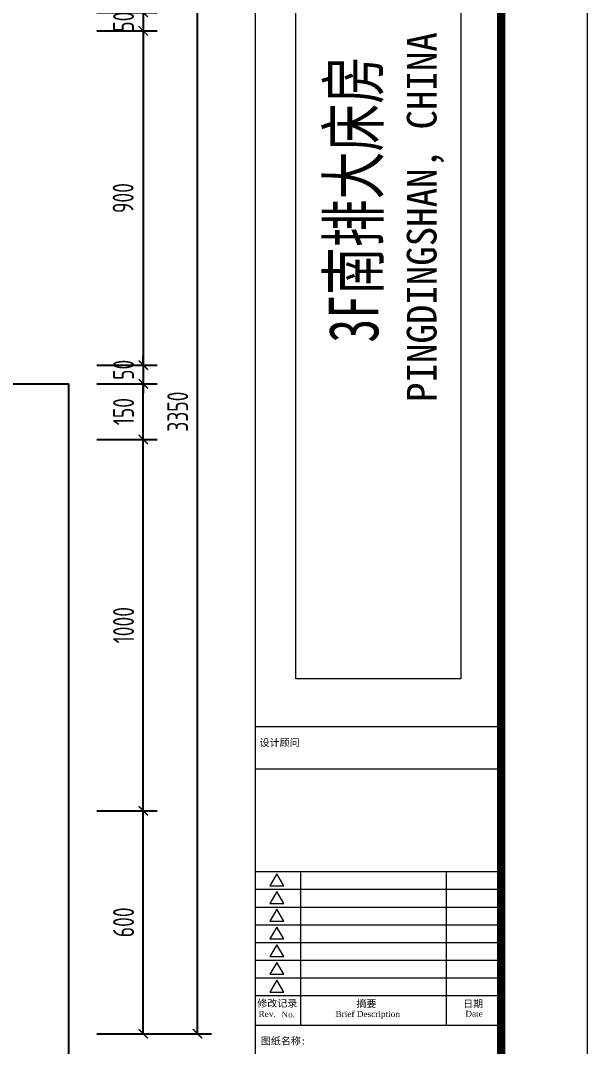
# Model space of a CAD drawing. Header units: millimetres. Extents: x 84706 to 155398, y -6776 to 36429.
# Drawn here: x 92937 to 94463, y 20982 to 23745 of the extents above; entities that cross this region are included whole.
import ezdxf
from ezdxf.enums import TextEntityAlignment as Align

# ---------------------------------------------------------------- set-up
doc = ezdxf.new("R2010")
doc.units = ezdxf.units.MM
doc.layers.get('Defpoints').update_dxf_attribs({"color": 250})
doc.layers.add('Drawing【图框、表格】', color=150, linetype='Continuous', lineweight=0)
doc.layers.add('RC-dimensions', color=44, linetype='Continuous', lineweight=0)
doc.layers.add('WALL【墙体】', color=7, linetype='Continuous')
doc.styles.add('zz', font='times.ttf')
doc.styles.add('宋体', font='', dxfattribs={"width": 0.8})
doc.styles.add('尺寸标注', font='ARCHS.SHX', dxfattribs={"width": 0.8})
doc.styles.add('黑体', font='simhei.ttf', dxfattribs={"width": 0.7})
doc.styles.get('宋体').set_extended_font_data('SimSun')
doc.dimstyles.new('海龙1：25', dxfattribs={"dimscale": 25, "dimtxt": 2.25, "dimasz": 1, "dimexe": 1.5, "dimexo": 1, "dimgap": 1, "dimtad": 1, "dimdec": 0, "dimrnd": 5, "dimdsep": 46, "dimtxsty": '尺寸标注', "dimblk": 'ARCHTICK', "dimblk1": 'ARCHTICK', "dimblk2": 'ARCHTICK', "dimcen": 1, "dimclrd": 44, "dimclre": 44, "dimclrt": 2, "dimadec": 0, "dimazin": 0, "dimtfac": 1, "dimtdec": 0, "dimtix": 1, "dimtmove": 2, "dimatfit": 3, "dimldrblk": 'hl_arrow2', "dimfxl": 0, "dimarcsym": 0})

# ---------------------------------------------------------------- blocks, each defined once
blk = doc.blocks.new('_ArchTick')
at = {"color": 2, "linetype": 'ByBlock', "const_width": 0.15}
blk.add_lwpolyline([(-0.5, -0.5), (0.5, 0.5)], dxfattribs=at)
blk = doc.blocks.new('*D28')
at = {"layer": 'Defpoints', "color": 0, "transparency": 16777216}
for p in [(92967.6, 21616.4), (93267.6, 21616.4), (92967.6, 21016.4)]:
    blk.add_point(p, dxfattribs=at)
at = {"layer": 'RC-dimensions', "color": 44, "lineweight": -2, "transparency": 16777216}
for p, q in [((93142.6, 21616.4), (93305.1, 21616.4)), ((93267.6, 21016.4), (93267.6, 21616.4)), ((93142.6, 21016.4), (93305.1, 21016.4))]:
    blk.add_line(p, q, dxfattribs=at)
at = {"layer": 'RC-dimensions', "color": 44, "lineweight": -2, "transparency": 16777216, "xscale": 25, "yscale": 25, "zscale": 25}
for p, rotation in [((93267.6, 21616.4), 90), ((93267.6, 21016.4), 270)]:
    blk.add_blockref('_ArchTick', p, dxfattribs=dict(at, rotation=rotation))
at = {"layer": 'RC-dimensions', "color": 2, "transparency": 16777216, "insert": (93214.5, 21316.4), "char_height": 56.25, "attachment_point": 5, "rotation": 90, "style": '尺寸标注'}
blk.add_mtext('600', dxfattribs=at)
blk = doc.blocks.new('hl_arrow2')
at = {"color": 2}
blk.add_line((-0.22, 0), (-1, 0), dxfattribs=at)
blk.add_lwpolyline([(-0.22, 0), (-0.86, -0.69), (-0.65, -0.86), (0, 0), (-0.65, 0.86), (-0.86, 0.69)], close=True, dxfattribs=at)
for points in [[(-0.86, 0.69), (-0.65, 0.86), (-0.22, 0), (0, 0)], [(-0.86, -0.69), (-0.65, -0.86), (-0.22, 0), (0, 0)]]:
    blk.add_solid(points, dxfattribs=at)
blk = doc.blocks.new('*D42')
at = {"layer": 'Defpoints', "color": 0, "transparency": 16777216}
for p in [(92967.6, 22766.5), (93267.6, 22766.5), (92967.6, 22616.5)]:
    blk.add_point(p, dxfattribs=at)
at = {"layer": 'RC-dimensions', "color": 44, "lineweight": -2, "transparency": 16777216}
for p, q in [((93142.6, 22766.5), (93305.1, 22766.5)), ((93267.6, 22616.5), (93267.6, 22766.5)), ((93142.6, 22616.5), (93305.1, 22616.5))]:
    blk.add_line(p, q, dxfattribs=at)
at = {"layer": 'RC-dimensions', "color": 44, "lineweight": -2, "transparency": 16777216, "xscale": 25, "yscale": 25, "zscale": 25}
for p, rotation in [((93267.6, 22766.5), 90), ((93267.6, 22616.5), 270)]:
    blk.add_blockref('_ArchTick', p, dxfattribs=dict(at, rotation=rotation))
at = {"layer": 'RC-dimensions', "color": 2, "transparency": 16777216, "insert": (93214.5, 22691.5), "char_height": 56.25, "attachment_point": 5, "rotation": 90, "style": '尺寸标注'}
blk.add_mtext('150', dxfattribs=at)
blk = doc.blocks.new('*D43')
at = {"layer": 'Defpoints', "color": 0, "transparency": 16777216}
for p in [(92967.6, 22616.5), (93267.6, 22616.5), (92967.6, 21616.4)]:
    blk.add_point(p, dxfattribs=at)
at = {"layer": 'RC-dimensions', "color": 44, "lineweight": -2, "transparency": 16777216}
for p, q in [((93142.6, 22616.5), (93305.1, 22616.5)), ((93267.6, 21616.4), (93267.6, 22616.5)), ((93142.6, 21616.4), (93305.1, 21616.4))]:
    blk.add_line(p, q, dxfattribs=at)
at = {"layer": 'RC-dimensions', "color": 44, "lineweight": -2, "transparency": 16777216, "xscale": 25, "yscale": 25, "zscale": 25}
for p, rotation in [((93267.6, 22616.5), 90), ((93267.6, 21616.4), 270)]:
    blk.add_blockref('_ArchTick', p, dxfattribs=dict(at, rotation=rotation))
at = {"layer": 'RC-dimensions', "color": 2, "transparency": 16777216, "insert": (93214.5, 22116.4), "char_height": 56.25, "attachment_point": 5, "rotation": 90, "style": '尺寸标注'}
blk.add_mtext('1000', dxfattribs=at)
blk = doc.blocks.new('*D53')
at = {"layer": 'Defpoints', "color": 0, "transparency": 16777216}
for p in [(92967.6, 23716.4), (92967.6, 22816.4), (93267.6, 22816.4)]:
    blk.add_point(p, dxfattribs=at)
at = {"layer": 'RC-dimensions', "color": 44, "lineweight": -2, "transparency": 16777216}
for p, q in [((93142.6, 23716.4), (93305.1, 23716.4)), ((93267.6, 23716.4), (93267.6, 22816.4)), ((93142.6, 22816.4), (93305.1, 22816.4))]:
    blk.add_line(p, q, dxfattribs=at)
at = {"layer": 'RC-dimensions', "color": 44, "lineweight": -2, "transparency": 16777216, "xscale": 25, "yscale": 25, "zscale": 25}
for p, rotation in [((93267.6, 23716.4), 90), ((93267.6, 22816.4), 270)]:
    blk.add_blockref('_ArchTick', p, dxfattribs=dict(at, rotation=rotation))
at = {"layer": 'RC-dimensions', "color": 2, "transparency": 16777216, "insert": (93213.3, 23266.4), "char_height": 56.25, "attachment_point": 5, "rotation": 90, "style": '尺寸标注'}
blk.add_mtext('900', dxfattribs=at)
blk = doc.blocks.new('*D54')
at = {"layer": 'Defpoints', "color": 0, "transparency": 16777216}
for p in [(92967.6, 22816.4), (92967.6, 22766.5), (93267.6, 22766.5)]:
    blk.add_point(p, dxfattribs=at)
at = {"layer": 'RC-dimensions', "color": 44, "lineweight": -2, "transparency": 16777216}
for p, q in [((93267.6, 22816.4), (93267.6, 22841.4)), ((93142.6, 22816.4), (93305.1, 22816.4)), ((93267.6, 22816.4), (93267.6, 22766.5)), ((93142.6, 22766.5), (93305.1, 22766.5)), ((93267.6, 22766.5), (93267.6, 22741.5))]:
    blk.add_line(p, q, dxfattribs=at)
at = {"layer": 'RC-dimensions', "color": 44, "lineweight": -2, "transparency": 16777216, "xscale": 25, "yscale": 25, "zscale": 25}
for p, rotation in [((93267.6, 22816.4), 270), ((93267.6, 22766.5), 90)]:
    blk.add_blockref('_ArchTick', p, dxfattribs=dict(at, rotation=rotation))
at = {"layer": 'RC-dimensions', "color": 2, "transparency": 16777216, "insert": (93214.5, 22804), "char_height": 56.25, "attachment_point": 5, "rotation": 90, "style": '尺寸标注'}
blk.add_mtext('50', dxfattribs=at)
blk = doc.blocks.new('*D58')
at = {"layer": 'Defpoints', "color": 0, "transparency": 16777216}
for p in [(92967.6, 23766.4), (92967.6, 23716.4), (93267.6, 23716.4)]:
    blk.add_point(p, dxfattribs=at)
at = {"layer": 'RC-dimensions', "color": 44, "lineweight": -2, "transparency": 16777216}
for p, q in [((93267.6, 23766.4), (93267.6, 23791.4)), ((93142.6, 23766.4), (93305.1, 23766.4)), ((93267.6, 23766.4), (93267.6, 23716.4)), ((93142.6, 23716.4), (93305.1, 23716.4)), ((93267.6, 23716.4), (93267.6, 23691.4))]:
    blk.add_line(p, q, dxfattribs=at)
at = {"layer": 'RC-dimensions', "color": 44, "lineweight": -2, "transparency": 16777216, "xscale": 25, "yscale": 25, "zscale": 25}
for p, rotation in [((93267.6, 23766.4), 270), ((93267.6, 23716.4), 90)]:
    blk.add_blockref('_ArchTick', p, dxfattribs=dict(at, rotation=rotation))
at = {"layer": 'RC-dimensions', "color": 2, "transparency": 16777216, "insert": (93214.5, 23741.4), "char_height": 56.25, "attachment_point": 5, "rotation": 90, "style": '尺寸标注'}
blk.add_mtext('50', dxfattribs=at)
blk = doc.blocks.new('海龍_09052443')
for p, q in [((8576.7, -14350), (8576.7, -500)), ((10000, -500), (10000, -14350)), ((8810, -9002.6), (8810, -3491.7)), ((9766.7, -3491.7), (9766.7, -9002.6)), ((9766.7, -9002.6), (8810, -9002.6)), ((8576.7, -9278.7), (10000, -9278.7)), ((8576.7, -9525.5), (10000, -9525.5)), ((8576.7, -10120.5), (10000, -10120.5)), ((8700.7, -10133.8), (8659.4, -10202.8)), ((8742.1, -10202.8), (8700.7, -10133.8)), ((8837.6, -10120.5), (8837.6, -11009.9)), ((9681.1, -10120.5), (9681.1, -11009.9)), ((8576.7, -10223), (10000, -10223)), ((8659.4, -10202.8), (8742.1, -10202.8)), ((8700.7, -10236.3), (8659.4, -10305.4)), ((8742.1, -10305.4), (8700.7, -10236.3)), ((8576.7, -10325.6), (10000, -10325.6)), ((8659.4, -10305.4), (8742.1, -10305.4)), ((8700.7, -10338.9), (8659.4, -10408)), ((8742.1, -10408), (8700.7, -10338.9)), ((8576.7, -10428.2), (10000, -10428.2)), ((8659.4, -10408), (8742.1, -10408)), ((8700.7, -10441.5), (8659.4, -10510.6)), ((8742.1, -10510.6), (8700.7, -10441.5)), ((8659.4, -10510.6), (8742.1, -10510.6)), ((8576.7, -10530.8), (10000, -10530.8)), ((8700.7, -10544.1), (8659.4, -10613.2)), ((8742.1, -10613.2), (8700.7, -10544.1)), ((8576.7, -10633.3), (10000, -10633.3)), ((8659.4, -10613.2), (8742.1, -10613.2)), ((8700.7, -10646.6), (8659.4, -10715.7)), ((8742.1, -10715.7), (8700.7, -10646.6)), ((8576.7, -10735.8), (10000, -10735.8)), ((8659.4, -10715.7), (8742.1, -10715.7)), ((8700.7, -10749.1), (8659.4, -10818.2)), ((8742.1, -10818.2), (8700.7, -10749.1)), ((8659.4, -10818.2), (8742.1, -10818.2)), ((8576.7, -10838.3), (10000, -10838.3)), ((8576.7, -11009.9), (10000, -11009.9))]:
    blk.add_line(p, q)
blk.add_lwpolyline([(-10500, -14850), (10500, -14850), (10500, 0), (-10500, 0)], close=True)
at = {"const_width": 50}
blk.add_lwpolyline([(-9250, -14350), (10000, -14350), (10000, -500), (-9250, -500)], close=True, dxfattribs=at)
at = {"style": '黑体', "width": 0.964913}
blk.add_text('PINGDINGSHAN, CHINA', height=171.8, rotation=90, dxfattribs=at).set_placement((9625.6, -6327.7), align=Align.CENTER)
at = {"width": 1.036363}
for s, height, style, p in [('设计顾问', 41.03, '黑体', (8600.5, -9393.7)), ('修改记录', 41.03, '黑体', (8587.2, -10904)), ('摘要', 41.03, '黑体', (9161.3, -10906.9)), ('日期', 41.03, '黑体', (9779.9, -10906.2)), ('Rev.', 34.19, 'zz', (8594.9, -10962.3, -0.1)), ('No.', 34.19, 'zz', (8727.5, -10965.4, -0.1)), ('Brief Description', 34.194, 'zz', (9040.6, -10962.6, -0.1)), ('Date', 34.19, 'zz', (9792.4, -10961.1, -0.1)), ('图纸名称:', 41.03, '黑体', (8608.2, -11122))]:
    blk.add_text(s, height=height, dxfattribs=dict(at, style=style)).set_placement(p)
at = {"style": '黑体', "width": 0.704386, "flags": 8}
blk.add_attdef('项目名称', text='', height=288.4, rotation=90, dxfattribs=at).set_placement((9289.1, -6224.6), align=Align.CENTER)
at = {"color": 2, "style": '宋体', "width": 0.725454, "flags": 8}
blk.add_attdef('图名', text='', height=125.5, dxfattribs=at).set_placement((9276.8, -11489.7), align=Align.MIDDLE)
at = {"style": '黑体', "width": 1.036363, "flags": 8}
for tag, p in [('比例', (9423.1, -13033.5)), ('阶段', (9423.1, -13272.9)), ('日期', (9423.1, -13512.2)), ('1FF-1', (9423.1, -13991)), ('序号', (9423.1, -14230.3))]:
    blk.add_attdef(tag, text='', height=92.3, dxfattribs=at).set_placement(p, align=Align.MIDDLE)
blk = doc.blocks.new('*D149')
at = {"layer": 'Defpoints', "color": 0, "transparency": 16777216}
for p in [(93113.298494, 24366.418347), (93413.298494, 24366.418347), (93113.298494, 21016.418347)]:
    blk.add_point(p, dxfattribs=at)
at = {"layer": 'RC-dimensions', "color": 44, "lineweight": -2, "transparency": 16777216}
for p, q in [((93288.298494, 24366.418347), (93450.798494, 24366.418347)), ((93413.298494, 21016.418347), (93413.298494, 24366.418347)), ((93288.298494, 21016.418347), (93450.798494, 21016.418347))]:
    blk.add_line(p, q, dxfattribs=at)
at = {"layer": 'RC-dimensions', "color": 44, "lineweight": -2, "transparency": 16777216, "xscale": 25, "yscale": 25, "zscale": 25}
for p, rotation in [((93413.298494, 24366.418347), 90), ((93413.298494, 21016.418347), 270)]:
    blk.add_blockref('_ArchTick', p, dxfattribs=dict(at, rotation=rotation))
at = {"layer": 'RC-dimensions', "color": 2, "transparency": 16777216, "insert": (93360.173494, 22691.418347), "char_height": 56.25, "attachment_point": 5, "rotation": 90, "style": '尺寸标注'}
blk.add_mtext('3350', dxfattribs=at)

msp = doc.modelspace()

# ---------------------------------------------------------------- linework, layer by layer
at = {"layer": 'WALL【墙体】'}
for p in [(92817.5, 22766.5), (93067.5, 20766.4)]:
    msp.add_line(p, (93067.5, 22766.5), dxfattribs=at)

# ---------------------------------------------------------------- block references
at = {"layer": 'Drawing【图框、表格】'}
ref = msp.add_blockref('海龍_09052443', (89584.3, 26155.3), dxfattribs=dict(at, xscale=0.4646400000000001, yscale=0.4646400000000001, zscale=0.4646400000000001))
ref.add_attrib('项目名称', '3F南排大床房', dxfattribs={"layer": '0', "height": 133.98, "rotation": 90, "style": '黑体', "width": 0.704386}).set_placement((93900.3, 23263.1), align=Align.CENTER)

# ---------------------------------------------------------------- dimensions: what is measured, and where the dimension line sits
at = {"layer": 'RC-dimensions'}
for base, p1, p2, angle, picture, middle in [((93413.3, 24366.4), (93113.3, 21016.4), (93113.3, 24366.4), 90, '*D149', (93360.2, 22691.4)), ((93267.6, 23716.4), (92967.6, 23766.4), (92967.6, 23716.4), 270, '*D58', (93214.5, 23741.4)), ((93267.6, 22816.4), (92967.6, 23716.4), (92967.6, 22816.4), 270, '*D53', (93213.3, 23266.4)), ((93267.6, 22766.5), (92967.6, 22616.5), (92967.6, 22766.5), 270, '*D42', (93214.5, 22691.5)), ((93267.6, 22616.5), (92967.6, 21616.4), (92967.6, 22616.5), 270, '*D43', (93214.5, 22116.4)), ((93267.6, 21616.4), (92967.6, 21016.4), (92967.6, 21616.4), 270, '*D28', (93214.5, 21316.4))]:
    dim = msp.add_linear_dim(base=base, p1=p1, p2=p2, angle=angle, dimstyle='海龙1：25', dxfattribs=at)
    dim.commit()
    dim.dimension.update_dxf_attribs({"geometry": picture, "text_midpoint": middle})
dim = msp.add_linear_dim(base=(93267.6, 22766.5), p1=(92967.6, 22816.4), p2=(92967.6, 22766.5), angle=270, dimstyle='海龙1：25', dxfattribs=at)
dim.commit()
dim.dimension.update_dxf_attribs({"geometry": '*D54', "text_midpoint": (93214.5, 22804), "dimtype": 160})

doc.saveas('drawing.dxf')
